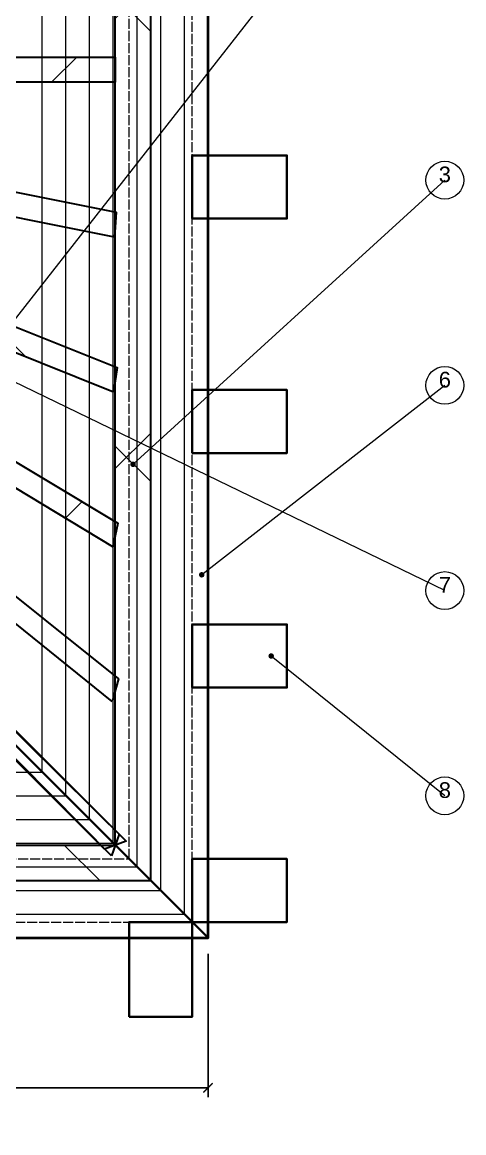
# Model space of a CAD drawing. Header units: millimetres. Extents: x 0 to 157872, y -2 to 14466.
# Drawn here: x 97690 to 100487, y -2 to 7034 of the extents above; entities that cross this region are included whole.
import ezdxf
from ezdxf.enums import TextEntityAlignment as Align

# ---------------------------------------------------------------- set-up
doc = ezdxf.new("R2010")
doc.units = ezdxf.units.MM
doc.linetypes.add('DASHED', pattern=[1.524, 1.27, -0.254])
for name, color, linetype, lineweight in [('ANNOTATION', 4, 'CONTINUOUS', 18), ('DIMS', 3, 'CONTINUOUS', 18), ('HATCH-CAST', 7, 'CONTINUOUS', 9), ('HATCH-PRINTED', 7, 'CONTINUOUS', 9), ('HIDDEN-AXIS', 8, 'DASHED', 18), ('LINES', 7, 'CONTINUOUS', 25), ('OUTLINE-CUT', 7, 'CONTINUOUS', 50), ('OUTLINE-FINE', 7, 'CONTINUOUS', 25)]:
    doc.layers.add(name, color=color, linetype=linetype, lineweight=lineweight)
doc.styles.get("Standard").update_dxf_attribs({"font": 'arial.ttf'})
doc.dimstyles.new('PYR-1-50', dxfattribs={"dimscale": 50, "dimtxt": 1.8, "dimasz": 1.2, "dimexe": 1.2, "dimexo": 0.8, "dimgap": 0.6, "dimtad": 1, "dimdec": 0, "dimtxsty": 'Standard', "dimblk": 'ARCHTICK', "dimcen": 2.5, "dimclrd": 3, "dimclre": 3, "dimclrt": 7, "dimazin": 3, "dimtfac": 1, "dimtmove": 0, "dimatfit": 3})
pattern_1 = [(45, (0, 0), (-1425.35, 1425.35), [])]
pattern_2 = [(45, (0, 0), (-1425.35, 1425.35), []), (135, (0, 0), (-1425.35, -1425.35), [])]

# ---------------------------------------------------------------- blocks, each defined once
blk = doc.blocks.new('_ARCHTICK')
at = {"color": 0, "linetype": 'BYBLOCK', "const_width": 0.15}
blk.add_lwpolyline([(-0.5, -0.5), (0.5, 0.5)], dxfattribs=at)

msp = doc.modelspace()

# ---------------------------------------------------------------- hatches: boundary and pattern name
at = {"layer": 'ANNOTATION', "ltscale": 50}
h = msp.add_hatch(color=7, dxfattribs=at)
h.dxf.hatch_style = 1
edge = h.paths.add_edge_path()
edge.add_arc((98391.9, 4233.1), 17.5, 0, 360)
h = msp.add_hatch(color=7, dxfattribs=at)
h.dxf.hatch_style = 1
edge = h.paths.add_edge_path()
edge.add_arc((98826.9, 3533.1), 17.5, 0, 360)
h = msp.add_hatch(color=7, dxfattribs=at)
h.dxf.hatch_style = 1
edge = h.paths.add_edge_path()
edge.add_arc((99266.9, 3018.8), 17.5, 0, 360)
at = {"layer": 'HATCH-CAST', "ltscale": 50}
h = msp.add_hatch(dxfattribs=at)
h.set_pattern_fill('ANSI37', scale=25.19685)
h.set_pattern_definition(pattern_2)
h.paths.add_polyline_path([(88229.4, 1595.6), (88229.4, 11870.6), (98504.4, 11870.6), (98504.4, 1595.6)])
h.paths.add_polyline_path([(88454.4, 11552.3), (88454.4, 10663.1), (88433.6, 10591), (88454.4, 10574.4), (88454.4, 9680.6), (88438.1, 9605.3), (88454.4, 9595.6), (88454.4, 8698.1), (88443.2, 8620.3), (88454.4, 8615.8), (88454.4, 7715.6), (88448.7, 7636.2), (88454.4, 7635), (88454.4, 6813.1), (88454.4, 6653.1), (88454.4, 5831.2), (88448.7, 5830), (88454.4, 5750.6), (88454.4, 4850.4), (88443.2, 4845.9), (88454.4, 4768.1), (88454.4, 3870.6), (88438.1, 3860.9), (88454.4, 3785.6), (88454.4, 2891.8), (88433.6, 2875.2), (88454.4, 2803.1), (88454.4, 1913.9), (88429.7, 1889.2), (88429.8, 1888.8), (88385.8, 1845.3), (88454.4, 1820.6), (88479.1, 1752), (88522.6, 1796), (88523, 1795.9), (88547.7, 1820.6), (89436.9, 1820.6), (89509, 1799.8), (89525.6, 1820.6), (90419.4, 1820.6), (90494.7, 1804.3), (90504.4, 1820.6), (91401.9, 1820.6), (91479.7, 1809.4), (91484.2, 1820.6), (92384.4, 1820.6), (92463.8, 1814.9), (92465, 1820.6), (93286.9, 1820.6), (93446.9, 1820.6), (94268.8, 1820.6), (94270, 1814.9), (94349.4, 1820.6), (95249.6, 1820.6), (95254.1, 1809.4), (95331.9, 1820.6), (96229.4, 1820.6), (96239.1, 1804.3), (96314.4, 1820.6), (97208.2, 1820.6), (97224.8, 1799.8), (97296.9, 1820.6), (98186.1, 1820.6), (98210.8, 1795.9), (98211.1, 1796), (98254.7, 1752), (98279.4, 1820.6), (98348, 1845.3), (98304, 1888.8), (98304.1, 1889.2), (98279.4, 1913.9), (98279.4, 2803.1), (98300.2, 2875.2), (98279.4, 2891.8), (98279.4, 3785.6), (98295.6, 3860.9), (98279.4, 3870.6), (98279.4, 4768.1), (98290.6, 4845.9), (98279.4, 4850.4), (98279.4, 5750.6), (98285.1, 5830), (98279.4, 5831.2), (98279.4, 6653.1), (98279.4, 6813.1), (98279.4, 7635), (98285.1, 7636.2), (98279.4, 7715.6), (98279.4, 8615.8), (98290.6, 8620.3), (98279.4, 8698.1), (98279.4, 9595.6), (98295.6, 9605.3), (98279.4, 9680.6), (98279.4, 10574.4), (98300.2, 10591), (98279.4, 10663.1), (98279.4, 11552.3), (98304.1, 11577), (98304, 11577.3), (98348, 11620.9), (98279.4, 11645.6), (98254.7, 11714.2), (98211.1, 11670.2), (98210.8, 11670.3), (98186.1, 11645.6), (97296.9, 11645.6), (97224.8, 11666.4), (97208.2, 11645.6), (96314.4, 11645.6), (96239.1, 11661.9), (96229.4, 11645.6), (95331.9, 11645.6), (95254.1, 11656.8), (95249.6, 11645.6), (94349.4, 11645.6), (94270, 11651.3), (94268.8, 11645.6), (93446.9, 11645.6), (93286.9, 11645.6), (92465, 11645.6), (92463.8, 11651.3), (92384.4, 11645.6), (91484.2, 11645.6), (91479.7, 11656.8), (91401.9, 11645.6), (90504.4, 11645.6), (90494.7, 11661.9), (90419.4, 11645.6), (89525.6, 11645.6), (89509, 11666.4), (89436.9, 11645.6), (88547.7, 11645.6), (88523, 11670.3), (88522.6, 11670.2), (88479.1, 11714.2), (88454.4, 11645.6), (88385.8, 11620.9), (88429.8, 11577.3), (88429.7, 11577)])
h = msp.add_hatch(dxfattribs=at)
h.set_pattern_fill('ANSI37', scale=25.19685)
h.set_pattern_definition(pattern_2)
h.paths.add_polyline_path([(98279.4, 6653.1), (96316.9, 6653.1), (96316.9, 6813.1), (98279.4, 6813.1)])
h = msp.add_hatch(dxfattribs=at)
h.set_pattern_fill('ANSI37', scale=25.19685)
h.set_pattern_definition(pattern_2)
h.paths.add_polyline_path([(98273.7, 5671.2), (96316.9, 6063.5), (96316.9, 6223.7), (98285.1, 5830)])
h = msp.add_hatch(dxfattribs=at)
h.set_pattern_fill('ANSI37', scale=25.19685)
h.set_pattern_definition(pattern_2)
h.paths.add_polyline_path([(98268.2, 4690.3), (96316.9, 5474.6), (96316.9, 5635.4), (98290.6, 4845.9)])
h = msp.add_hatch(dxfattribs=at)
h.set_pattern_fill('ANSI37', scale=25.19685)
h.set_pattern_definition(pattern_2)
h.paths.add_polyline_path([(98263.1, 3710.3), (96316.9, 4886.3), (96316.9, 5048.1), (98295.6, 3860.9)])
h = msp.add_hatch(dxfattribs=at)
h.set_pattern_fill('ANSI37', scale=25.19685)
h.set_pattern_definition(pattern_2)
h.paths.add_polyline_path([(98258.6, 2731), (96316.9, 4298.4), (96316.9, 4461.8), (98300.2, 2875.2)])
h = msp.add_hatch(dxfattribs=at)
h.set_pattern_fill('ANSI37', scale=25.19685)
h.set_pattern_definition(pattern_2)
h.paths.add_polyline_path([(98304, 1888.8), (96316.9, 3854.8), (96316.9, 3876.4), (98304.1, 1889.2)])
h = msp.add_hatch(dxfattribs=at)
h.set_pattern_fill('ANSI37', scale=25.19685)
h.set_pattern_definition(pattern_2)
h.paths.add_polyline_path([(98210.8, 1795.9), (96223.6, 3783.1), (96316.9, 3783.1), (96316.9, 3854.8), (98348, 1845.3)])
h = msp.add_hatch(dxfattribs=at)
h.set_pattern_fill('ANSI37', scale=25.19685)
h.set_pattern_definition(pattern_2)
h.paths.add_polyline_path([(98211.1, 1796), (98279.4, 1820.6), (98254.7, 1752)])
at = {"layer": 'HATCH-PRINTED', "ltscale": 50}
h = msp.add_hatch(dxfattribs=at)
h.set_pattern_fill('ANSI31', scale=25.19685)
h.set_pattern_definition(pattern_1)
h.paths.add_polyline_path([(99366.9, 6190.2), (99366.9, 5790.2), (98866.9, 5790.2), (98866.9, 6190.2)])
h = msp.add_hatch(dxfattribs=at)
h.set_pattern_fill('ANSI31', scale=25.19685)
h.set_pattern_definition(pattern_1)
h.paths.add_polyline_path([(99366.9, 4704.5), (99366.9, 4304.5), (98866.9, 4304.5), (98866.9, 4704.5)])
h = msp.add_hatch(dxfattribs=at)
h.set_pattern_fill('ANSI31', scale=25.19685)
h.set_pattern_definition(pattern_1)
h.paths.add_polyline_path([(99366.9, 3218.8), (99366.9, 2818.8), (98866.9, 2818.8), (98866.9, 3218.8)])
h = msp.add_hatch(dxfattribs=at)
h.set_pattern_fill('ANSI31', scale=25.19685)
h.set_pattern_definition(pattern_1)
h.paths.add_polyline_path([(99366.9, 1733.1), (99366.9, 1333.1), (98866.9, 1333.1), (98866.9, 1733.1)])
h = msp.add_hatch(dxfattribs=at)
h.set_pattern_fill('ANSI31', scale=25.19685)
h.set_pattern_definition(pattern_1)
h.paths.add_polyline_path([(98366.9, 733.1), (98366.9, 1233.1), (98766.9, 1233.1), (98766.9, 733.1)])

# ---------------------------------------------------------------- linework, layer by layer
at = {"layer": 'ANNOTATION', "lineweight": 20, "ltscale": 50}
for points in [[(100366.9, 8633.1), (97116.9, 4483.1)], [(100366.9, 3433.1), (93866.9, 6583.1)], [(100366.9, 6033.1), (98391.9, 4233.1)], [(100366.9, 4733.1), (98826.9, 3533.1)], [(100366.9, 2133.1), (99266.9, 3018.8)]]:
    msp.add_lwpolyline(points, dxfattribs=at)
at = {"layer": 'ANNOTATION', "lineweight": 18, "ltscale": 50}
for centre in [(100366.9, 6033.1), (100366.9, 4733.1), (100366.9, 3433.1), (100366.9, 2133.1)]:
    msp.add_circle(centre, 120, dxfattribs=at)
at = {"layer": 'HIDDEN-AXIS', "linetype": 'DASHED', "lineweight": 15, "ltscale": 50}
for points in [[(87966.9, 1333.1), (98766.9, 1333.1), (98766.9, 12133.1), (87966.9, 12133.1), (87966.9, 1333.1)], [(88366.9, 1733.1), (98366.9, 1733.1), (98366.9, 11733.1), (88366.9, 11733.1), (88366.9, 1733.1)]]:
    msp.add_lwpolyline(points, dxfattribs=at)
at = {"layer": 'LINES', "lineweight": 35, "ltscale": 50}
msp.add_lwpolyline([(98866.9, 1233.1), (96316.9, 3783.1)], dxfattribs=at)
at = {"layer": 'OUTLINE-CUT', "lineweight": 40, "ltscale": 50}
msp.add_lwpolyline([(87866.9, 1233.1), (98866.9, 1233.1), (98866.9, 12233.1), (87866.9, 12233.1)], close=True, dxfattribs=at)
at = {"layer": 'OUTLINE-FINE', "lineweight": 0, "ltscale": 50}
for points in [[(88016.9, 1383.1), (98716.9, 1383.1), (98716.9, 12083.1), (88016.9, 12083.1)], [(88166.9, 1533.1), (98566.9, 1533.1), (98566.9, 11933.1), (88166.9, 11933.1)], [(88316.9, 1683.1), (98416.9, 1683.1), (98416.9, 11783.1), (88316.9, 11783.1)], [(88466.9, 1833.1), (98266.9, 1833.1), (98266.9, 11633.1), (88466.9, 11633.1)], [(88616.9, 1983.1), (98116.9, 1983.1), (98116.9, 11483.1), (88616.9, 11483.1)], [(88766.9, 2133.1), (97966.9, 2133.1), (97966.9, 11333.1), (88766.9, 11333.1)], [(88916.9, 2283.1), (97816.9, 2283.1), (97816.9, 11183.1), (88916.9, 11183.1)]]:
    msp.add_lwpolyline(points, close=True, dxfattribs=at)
at = {"layer": 'OUTLINE-FINE', "lineweight": 30, "ltscale": 50}
for points in [[(88229.4, 1595.6), (98504.4, 1595.6), (98504.4, 11870.6), (88229.4, 11870.6)], [(88454.4, 1820.6), (98279.4, 1820.6), (98279.4, 11645.6), (88454.4, 11645.6)], [(98279.4, 6653.1), (95954.4, 6653.1), (95954.4, 6813.1), (98279.4, 6813.1)], [(98273.7, 5671.2), (95954.4, 6136.2), (95960.1, 6295), (98285.1, 5830)], [(98268.2, 4690.3), (95954.4, 5620.3), (95965.6, 5775.9), (98290.6, 4845.9)], [(98263.1, 3710.3), (95954.4, 5105.3), (95970.7, 5255.9), (98295.7, 3860.9)], [(98258.6, 2731), (95954.4, 4591), (95975.2, 4735.2), (98300.2, 2875.2)], [(98254.7, 1752), (95954.4, 4077), (95979.1, 4214.2), (98304.1, 1889.2)], [(98210.8, 1795.9), (95885.8, 4120.9), (96023, 4145.6), (98348, 1845.3)]]:
    msp.add_lwpolyline(points, close=True, dxfattribs=at)
at = {"layer": 'OUTLINE-FINE', "lineweight": 35, "ltscale": 50}
for points in [[(98766.9, 5790.2), (99366.9, 5790.2), (99366.9, 6190.2), (98766.9, 6190.2)], [(98766.9, 4304.5), (99366.9, 4304.5), (99366.9, 4704.5), (98766.9, 4704.5)], [(98766.9, 2818.8), (99366.9, 2818.8), (99366.9, 3218.8), (98766.9, 3218.8)], [(98766.9, 1333.1), (99366.9, 1333.1), (99366.9, 1733.1), (98766.9, 1733.1)], [(98366.9, 733.1), (98766.9, 733.1), (98766.9, 1333.1), (98366.9, 1333.1)]]:
    msp.add_lwpolyline(points, close=True, dxfattribs=at)

# ---------------------------------------------------------------- texts
at = {"layer": 'ANNOTATION', "ltscale": 50}
for s, p in [('3', (100366.9, 5989.9)), ('6', (100366.9, 4689.9)), ('7', (100366.9, 3389.9)), ('8', (100366.9, 2089.9))]:
    msp.add_text(s, height=99.4, dxfattribs=at).set_placement(p, align=Align.BOTTOM_CENTER)

# ---------------------------------------------------------------- dimensions: what is measured, and where the dimension line sits
at = {"layer": 'DIMS'}
msp.add_linear_dim(base=(87866.9, 283.1), p1=(87866.9, 1173.1), p2=(98866.9, 1173.1), text='<> roof at the eave', dimstyle='PYR-1-50', dxfattribs=at).render()

doc.saveas('drawing.dxf')
